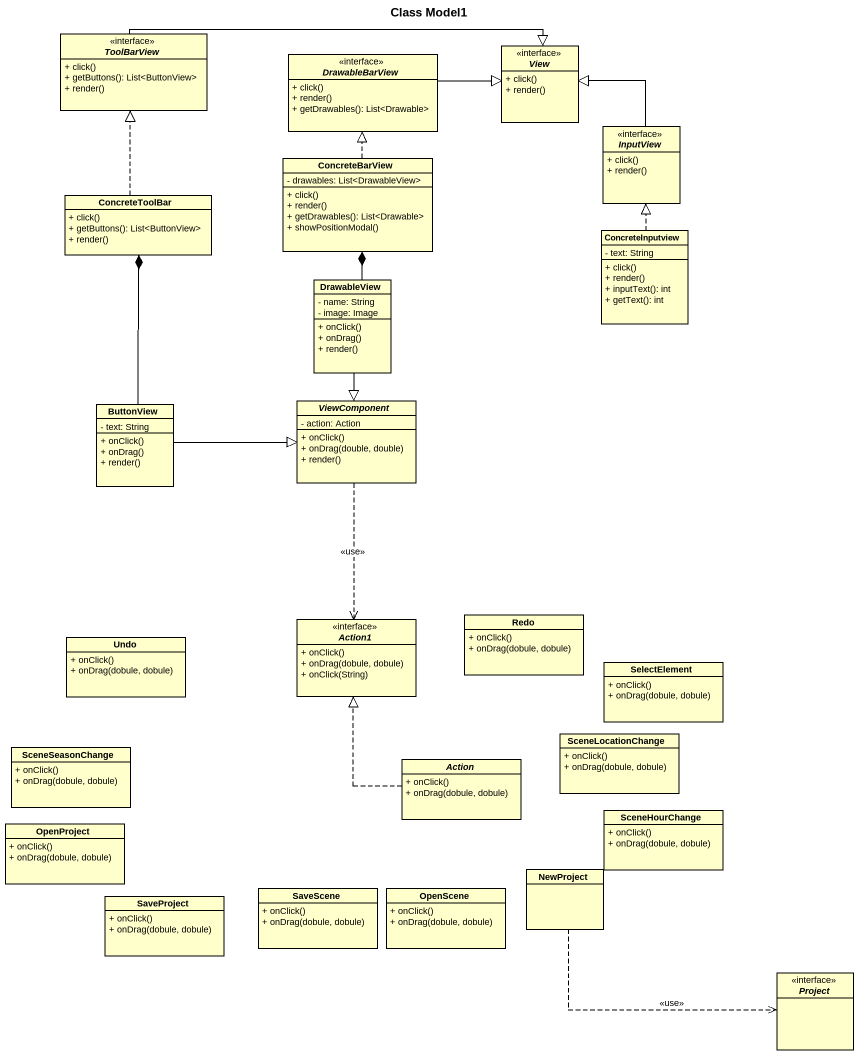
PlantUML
@startuml
title Class Model1
hide circle
hide empty members
skinparam classAttributeIconSize 0
interface ToolBarView {
  + click()
  + getButtons(): List<ButtonView>
  + render()
}
interface View {
  + click()
  + render()
}
interface DrawableBarView {
  + click()
  + render()
  + getDrawables(): List<Drawable>
}
class ConcreteBarView {
  - drawables: List<DrawableView>
  + click()
  + render()
  + getDrawables(): List<Drawable>
  + showPositionModal()
}
interface InputView {
  + click()
  + render()
}
class ConcreteToolBar {
  + click()
  + getButtons(): List<ButtonView>
  + render()
}
class ConcreteInputview {
  - text: String
  + click()
  + render()
  + inputText(): int
  + getText(): int
}
class DrawableView {
  - name: String
  - image: Image
  + onClick()
  + onDrag()
  + render()
}
class ButtonView {
  - text: String
  + onClick()
  + onDrag()
  + render()
}
abstract class ViewComponent {
  - action: Action
  + onClick()
  + onDrag(double, double)
  + render()
}
interface Action1 {
  + onClick()
  + onDrag(dobule, dobule)
  + onClick(String)
}
class Redo {
  + onClick()
  + onDrag(dobule, dobule)
}
class Undo {
  + onClick()
  + onDrag(dobule, dobule)
}
class SelectElement {
  + onClick()
  + onDrag(dobule, dobule)
}
class SceneLocationChange {
  + onClick()
  + onDrag(dobule, dobule)
}
class SceneSeasonChange {
  + onClick()
  + onDrag(dobule, dobule)
}
abstract class "Action" as Action_ {
  + onClick()
  + onDrag(dobule, dobule)
}
class SceneHourChange {
  + onClick()
  + onDrag(dobule, dobule)
}
class OpenProject {
  + onClick()
  + onDrag(dobule, dobule)
}
class SaveProject {
  + onClick()
  + onDrag(dobule, dobule)
}
class SaveScene {
  + onClick()
  + onDrag(dobule, dobule)
}
class OpenScene {
  + onClick()
  + onDrag(dobule, dobule)
}
class NewProject
interface Project
ToolBarView -right-|> View
DrawableBarView -right-|> View
ConcreteBarView .up.|> DrawableBarView
InputView -up-|> View
ConcreteToolBar .up.|> ToolBarView
ConcreteInputview .up.|> InputView
DrawableView -up-* ConcreteBarView
DrawableView --|> ViewComponent
ButtonView -up-* ConcreteToolBar
ButtonView -right-|> ViewComponent
ViewComponent ..> Action1 : <<use>>
Action_ .up.|> Action1
NewProject .right.> Project : <<use>>
@enduml
